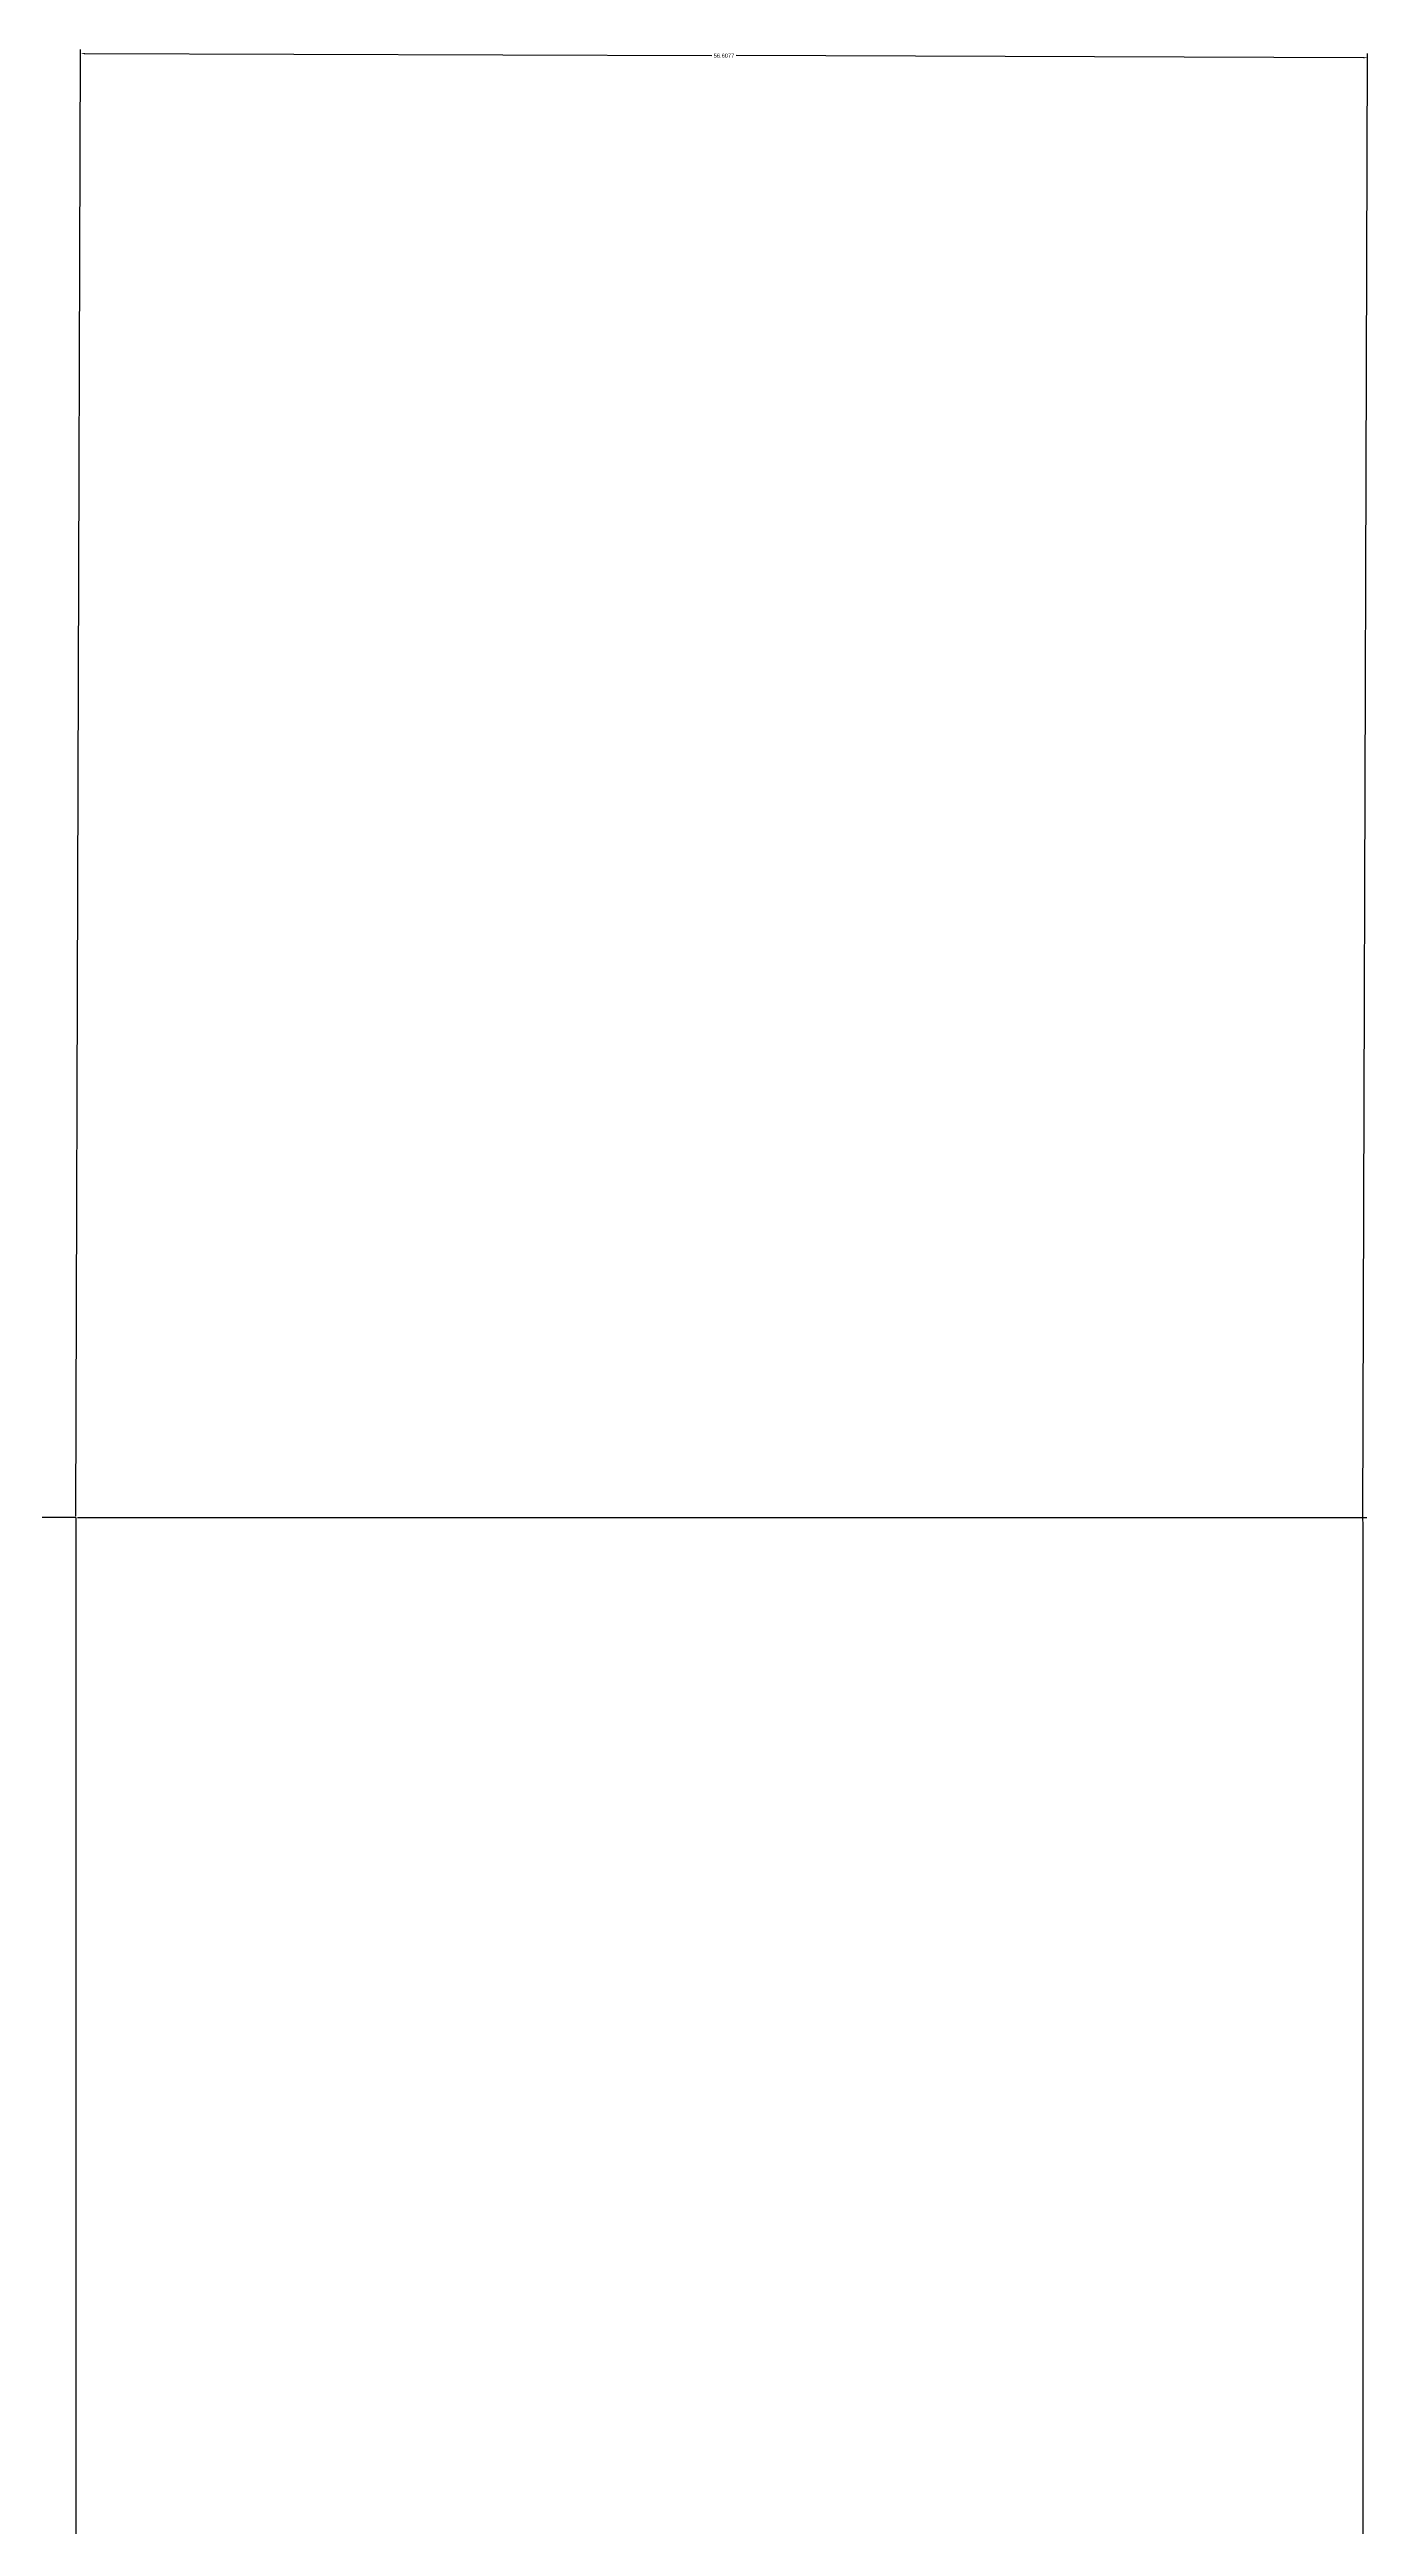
# Model space of a CAD drawing. Header units: inches. Extents: x 81 to 691, y -165 to 120.
# Drawn here: x 244.6 to 302.9, y -8.1 to 100.8 of the extents above; entities that cross this region are included whole.
import ezdxf

# ---------------------------------------------------------------- set-up
doc = ezdxf.new("R2010")
doc.units = ezdxf.units.IN
doc.header["$MEASUREMENT"] = 0
doc.styles.get("Standard").update_dxf_attribs({"font": 'arial.ttf'})
doc.dimstyles.get("Standard").update_dxf_attribs({"dimtxt": 0.18, "dimasz": 0.18, "dimexe": 0.18, "dimexo": 0.0625, "dimgap": 0.09, "dimtad": 0, "dimtih": 1, "dimtoh": 1, "dimdec": 4, "dimzin": 0, "dimdsep": 46, "dimtxsty": 'Standard', "dimcen": 0.09, "dimadec": 0, "dimazin": 0, "dimtfac": 1, "dimtdec": 4, "dimtofl": 0, "dimtmove": 0, "dimatfit": 3, "dimfxl": 1, "dimtolj": 1, "dimtzin": 0, "dimarcsym": 0})

# ---------------------------------------------------------------- blocks, each defined once
blk = doc.blocks.new('*D15')
at = {"color": 0, "lineweight": -2, "transparency": 16777216}
for p, q in [((245.87, 36.22), (302.59, 36.22)), ((302.41, 36.04), (302.41, -17.72)), ((302.41, -71.85), (302.41, -18.09)), ((245.87, -72.03), (302.59, -72.03))]:
    blk.add_line(p, q, dxfattribs=at)
at = {"color": 0, "transparency": 16777216}
for points in [[(302.38, 36.04), (302.44, 36.04), (302.41, 36.22)], [(302.38, -71.85), (302.44, -71.85), (302.41, -72.03)]]:
    blk.add_solid(points, dxfattribs=at)
at = {"layer": 'Defpoints', "color": 0, "transparency": 16777216}
for p in [(245.8, 36.22), (245.8, -72.03), (302.41, -72.03)]:
    blk.add_point(p, dxfattribs=at)
at = {"color": 0, "transparency": 16777216, "insert": (302.41, -17.9), "char_height": 0.18, "attachment_point": 5}
blk.add_mtext('\\A1;108.2500', dxfattribs=at)
blk = doc.blocks.new('*D16')
at = {"color": 0, "lineweight": -2, "transparency": 16777216}
for p, q in [((245.8, 36.28), (246.01, 100.78)), ((246.19, 100.6), (273.78, 100.51)), ((302.44, 100.42), (274.84, 100.51)), ((302.41, 36.1), (302.62, 100.6))]:
    blk.add_line(p, q, dxfattribs=at)
at = {"color": 0, "transparency": 16777216}
for points in [[(246.19, 100.63), (246.19, 100.57), (246.01, 100.6)], [(302.44, 100.45), (302.44, 100.39), (302.62, 100.42)]]:
    blk.add_solid(points, dxfattribs=at)
at = {"layer": 'Defpoints', "color": 0, "transparency": 16777216}
for p in [(302.62, 100.42), (245.8, 36.22), (302.41, 36.04)]:
    blk.add_point(p, dxfattribs=at)
at = {"color": 0, "transparency": 16777216, "insert": (274.31, 100.51), "char_height": 0.18, "attachment_point": 5}
blk.add_mtext('\\A1;56.6077', dxfattribs=at)

msp = doc.modelspace()

# ---------------------------------------------------------------- linework, layer by layer
for q in [(224.80298, 36.22007), (224.80298, 36.22007), (245.80298, 36.22007), (245.80298, -72.02993)]:
    msp.add_line((245.80298, 36.22007), q)

# ---------------------------------------------------------------- dimensions: what is measured, and where the dimension line sits
dim = msp.add_aligned_dim(p1=(245.80298, 36.22007), p2=(302.41039, 36.04007), distance=64.37952, dimstyle='Standard')
dim.commit()
dim.dimension.update_dxf_attribs({"geometry": '*D16', "text_midpoint": (274.3114, 100.50926)})
dim = msp.add_linear_dim(base=(302.41039, -72.02993), p1=(245.80298, 36.22007), p2=(245.80298, -72.02993), angle=90, dimstyle='Standard')
dim.commit()
dim.dimension.update_dxf_attribs({"geometry": '*D15', "text_midpoint": (302.41039, -17.90493)})

doc.saveas('drawing.dxf')
